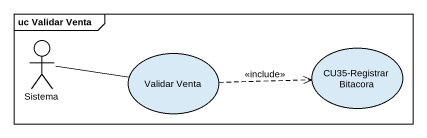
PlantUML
@startuml
mainframe uc Validar Venta
actor Sistema
usecase "Validar Venta" as Validar_Venta
usecase "CU35-Registrar Bitacora" as CU35_Registrar_Bitacora
Sistema -right- Validar_Venta
Validar_Venta .right.> CU35_Registrar_Bitacora : <<include>>
@enduml
